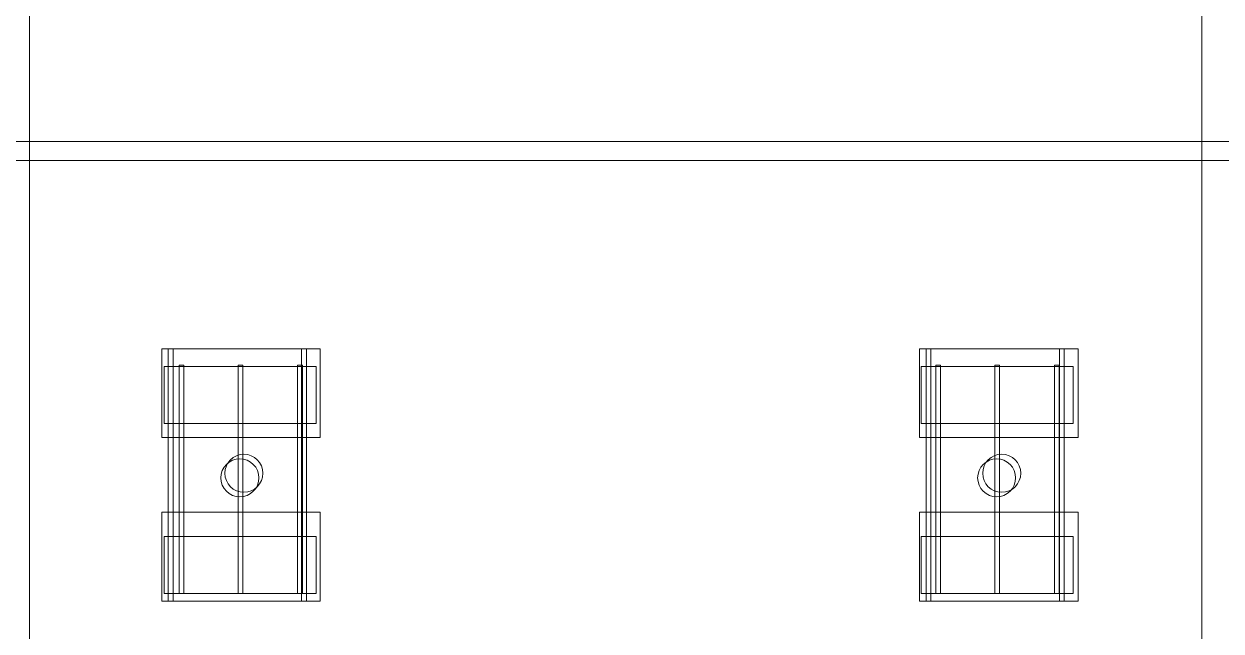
# Model space of a CAD drawing. Header units: inches. Extents: x -10671 to 1761, y -674 to 7170.
# Drawn here: x -1043.7 to -665.8, y 1485.8 to 1677.3 of the extents above; entities that cross this region are included whole.
import ezdxf

# ---------------------------------------------------------------- set-up
doc = ezdxf.new("R2010")
doc.units = ezdxf.units.IN
doc.header["$LTSCALE"] = 19.2
doc.header["$MEASUREMENT"] = 0
doc.layers.add('PDF', color=6, linetype='Continuous', lineweight=5, true_color=0xff00ff)
doc.layers.add('Venue-Rigging Steel-High', color=7, linetype='Continuous', lineweight=5, true_color=0x800000)
doc.layers.add('Venue-Ceiling-Lights', color=7, linetype='Continuous', lineweight=5)
doc.layers.add('Venue-Ceiling-Lights Circuits', color=7, linetype='Continuous', lineweight=5)

# ---------------------------------------------------------------- blocks, each defined once
blk = doc.blocks.new('Group-2309-1')
at = {"layer": 'PDF'}
for points, invisible_edges in [([(-980.56, 1537.44, 398), (-978.91, 1539.1, 398), (-974.4, 1539.99, 398), (-980.56, 1537.44, 398)], 15), ([(-980.56, 1537.44, 398), (-974.4, 1539.99, 398), (-970.59, 1537.44, 398), (-980.56, 1537.44, 398)], 15), ([(-976.75, 1539.99, 388), (-978.91, 1539.1, 388), (-980.56, 1537.44, 388), (-976.75, 1539.99, 388)], 15), ([(-972.24, 1539.1, 388), (-976.75, 1539.99, 388), (-980.56, 1537.44, 388), (-972.24, 1539.1, 388)], 15), ([(-980.56, 1537.44, 398), (-979.82, 1538.35, 398), (-978.91, 1539.1, 398), (-980.56, 1537.44, 398)], 12), ([(-978.91, 1539.1, 388), (-979.82, 1538.35, 388), (-980.56, 1537.44, 388), (-978.91, 1539.1, 388)], 12), ([(-980.56, 1530.77, 388), (-970.59, 1530.77, 388), (-972.24, 1539.1, 388), (-980.56, 1530.77, 388)], 15), ([(-980.56, 1530.77, 388), (-972.24, 1539.1, 388), (-980.56, 1537.44, 388), (-980.56, 1530.77, 388)], 15), ([(-978.91, 1539.1, 398), (-977.87, 1539.65, 398), (-976.75, 1539.99, 398), (-978.91, 1539.1, 398)], 12), ([(-978.91, 1539.1, 398), (-976.75, 1539.99, 398), (-974.4, 1539.99, 398), (-978.91, 1539.1, 398)], 15), ([(-976.75, 1539.99, 388), (-977.87, 1539.65, 388), (-978.91, 1539.1, 388), (-976.75, 1539.99, 388)], 12), ([(-976.75, 1539.99, 398), (-975.58, 1540.11, 398), (-974.4, 1539.99, 398), (-976.75, 1539.99, 398)], 12), ([(-974.4, 1539.99, 388), (-975.58, 1540.11, 388), (-976.75, 1539.99, 388), (-974.4, 1539.99, 388)], 12), ([(-972.24, 1539.1, 388), (-974.4, 1539.99, 388), (-976.75, 1539.99, 388), (-972.24, 1539.1, 388)], 15), ([(-974.4, 1539.99, 398), (-973.28, 1539.65, 398), (-972.24, 1539.1, 398), (-974.4, 1539.99, 398)], 12), ([(-974.4, 1539.99, 398), (-972.24, 1539.1, 398), (-970.59, 1537.44, 398), (-974.4, 1539.99, 398)], 15), ([(-972.24, 1539.1, 388), (-973.28, 1539.65, 388), (-974.4, 1539.99, 388), (-972.24, 1539.1, 388)], 12), ([(-972.24, 1539.1, 398), (-971.33, 1538.35, 398), (-970.59, 1537.44, 398), (-972.24, 1539.1, 398)], 12), ([(-970.59, 1537.44, 388), (-971.33, 1538.35, 388), (-972.24, 1539.1, 388), (-970.59, 1537.44, 388)], 12), ([(-969.69, 1535.28, 388), (-970.59, 1537.44, 388), (-972.24, 1539.1, 388), (-969.69, 1535.28, 388)], 15), ([(-970.59, 1530.77, 388), (-969.69, 1535.28, 388), (-972.24, 1539.1, 388), (-970.59, 1530.77, 388)], 15), ([(-981.46, 1532.94, 398), (-981.58, 1534.11, 398), (-981.46, 1535.28, 398), (-981.46, 1532.94, 398)], 12), ([(-981.46, 1535.28, 388), (-981.58, 1534.11, 388), (-981.46, 1532.94, 388), (-981.46, 1535.28, 388)], 12), ([(-981.46, 1535.28, 398), (-981.12, 1536.4, 398), (-980.56, 1537.44, 398), (-981.46, 1535.28, 398)], 12), ([(-981.46, 1532.94, 398), (-981.46, 1535.28, 398), (-980.56, 1537.44, 398), (-981.46, 1532.94, 398)], 15), ([(-980.56, 1530.77, 398), (-981.46, 1532.94, 398), (-980.56, 1537.44, 398), (-980.56, 1530.77, 398)], 15), ([(-980.56, 1537.44, 388), (-981.12, 1536.4, 388), (-981.46, 1535.28, 388), (-980.56, 1537.44, 388)], 12), ([(-980.56, 1537.44, 388), (-981.46, 1535.28, 388), (-980.56, 1530.77, 388), (-980.56, 1537.44, 388)], 15), ([(-981.46, 1535.28, 388), (-981.46, 1532.94, 388), (-980.56, 1530.77, 388), (-981.46, 1535.28, 388)], 15), ([(-980.56, 1537.44, 398), (-970.59, 1537.44, 398), (-972.24, 1529.12, 398), (-980.56, 1537.44, 398)], 15), ([(-980.56, 1537.44, 398), (-972.24, 1529.12, 398), (-980.56, 1530.77, 398), (-980.56, 1537.44, 398)], 15), ([(-970.59, 1537.44, 398), (-969.69, 1532.94, 398), (-972.24, 1529.12, 398), (-970.59, 1537.44, 398)], 15), ([(-970.59, 1537.44, 398), (-970.03, 1536.4, 398), (-969.69, 1535.28, 398), (-970.59, 1537.44, 398)], 12), ([(-970.59, 1537.44, 398), (-969.69, 1535.28, 398), (-969.69, 1532.94, 398), (-970.59, 1537.44, 398)], 15), ([(-969.69, 1535.28, 388), (-970.03, 1536.4, 388), (-970.59, 1537.44, 388), (-969.69, 1535.28, 388)], 12), ([(-970.59, 1530.77, 388), (-969.69, 1532.94, 388), (-969.69, 1535.28, 388), (-970.59, 1530.77, 388)], 15), ([(-969.69, 1535.28, 398), (-969.58, 1534.11, 398), (-969.69, 1532.94, 398), (-969.69, 1535.28, 398)], 12), ([(-969.69, 1532.94, 388), (-969.58, 1534.11, 388), (-969.69, 1535.28, 388), (-969.69, 1532.94, 388)], 12), ([(-980.56, 1530.77, 398), (-981.12, 1531.81, 398), (-981.46, 1532.94, 398), (-980.56, 1530.77, 398)], 12), ([(-981.46, 1532.94, 388), (-981.12, 1531.81, 388), (-980.56, 1530.77, 388), (-981.46, 1532.94, 388)], 12), ([(-978.91, 1529.12, 398), (-979.82, 1529.86, 398), (-980.56, 1530.77, 398), (-978.91, 1529.12, 398)], 12), ([(-976.75, 1528.22, 398), (-978.91, 1529.12, 398), (-980.56, 1530.77, 398), (-976.75, 1528.22, 398)], 15), ([(-972.24, 1529.12, 398), (-976.75, 1528.22, 398), (-980.56, 1530.77, 398), (-972.24, 1529.12, 398)], 15), ([(-980.56, 1530.77, 388), (-979.82, 1529.86, 388), (-978.91, 1529.12, 388), (-980.56, 1530.77, 388)], 12), ([(-980.56, 1530.77, 388), (-978.91, 1529.12, 388), (-974.4, 1528.22, 388), (-980.56, 1530.77, 388)], 15), ([(-980.56, 1530.77, 388), (-974.4, 1528.22, 388), (-970.59, 1530.77, 388), (-980.56, 1530.77, 388)], 15), ([(-974.4, 1528.22, 388), (-972.24, 1529.12, 388), (-970.59, 1530.77, 388), (-974.4, 1528.22, 388)], 15), ([(-969.69, 1532.94, 398), (-970.59, 1530.77, 398), (-972.24, 1529.12, 398), (-969.69, 1532.94, 398)], 15), ([(-970.59, 1530.77, 398), (-971.33, 1529.86, 398), (-972.24, 1529.12, 398), (-970.59, 1530.77, 398)], 12), ([(-972.24, 1529.12, 388), (-971.33, 1529.86, 388), (-970.59, 1530.77, 388), (-972.24, 1529.12, 388)], 12), ([(-969.69, 1532.94, 398), (-970.03, 1531.81, 398), (-970.59, 1530.77, 398), (-969.69, 1532.94, 398)], 12), ([(-970.59, 1530.77, 388), (-970.03, 1531.81, 388), (-969.69, 1532.94, 388), (-970.59, 1530.77, 388)], 12), ([(-976.75, 1528.22, 398), (-977.87, 1528.56, 398), (-978.91, 1529.12, 398), (-976.75, 1528.22, 398)], 12), ([(-978.91, 1529.12, 388), (-977.87, 1528.56, 388), (-976.75, 1528.22, 388), (-978.91, 1529.12, 388)], 12), ([(-978.91, 1529.12, 388), (-976.75, 1528.22, 388), (-974.4, 1528.22, 388), (-978.91, 1529.12, 388)], 15), ([(-972.24, 1529.12, 398), (-974.4, 1528.22, 398), (-976.75, 1528.22, 398), (-972.24, 1529.12, 398)], 15), ([(-974.4, 1528.22, 398), (-975.58, 1528.11, 398), (-976.75, 1528.22, 398), (-974.4, 1528.22, 398)], 12), ([(-976.75, 1528.22, 388), (-975.58, 1528.11, 388), (-974.4, 1528.22, 388), (-976.75, 1528.22, 388)], 12), ([(-972.24, 1529.12, 398), (-973.28, 1528.56, 398), (-974.4, 1528.22, 398), (-972.24, 1529.12, 398)], 12), ([(-974.4, 1528.22, 388), (-973.28, 1528.56, 388), (-972.24, 1529.12, 388), (-974.4, 1528.22, 388)], 12)]:
    blk.add_3dface(points, dxfattribs=dict(at, invisible_edges=invisible_edges))
for points in [[(-980.56, 1537.44, 388), (-980.56, 1537.44, 398), (-979.82, 1538.35, 398), (-979.82, 1538.35, 388)], [(-979.82, 1538.35, 388), (-979.82, 1538.35, 398), (-978.91, 1539.1, 398), (-978.91, 1539.1, 388)], [(-978.91, 1539.1, 388), (-978.91, 1539.1, 398), (-977.87, 1539.65, 398), (-977.87, 1539.65, 388)], [(-977.87, 1539.65, 388), (-977.87, 1539.65, 398), (-976.75, 1539.99, 398), (-976.75, 1539.99, 388)], [(-976.75, 1539.99, 388), (-976.75, 1539.99, 398), (-975.58, 1540.11, 398), (-975.58, 1540.11, 388)], [(-975.58, 1540.11, 388), (-975.58, 1540.11, 398), (-974.4, 1539.99, 398), (-974.4, 1539.99, 388)], [(-974.4, 1539.99, 388), (-974.4, 1539.99, 398), (-973.28, 1539.65, 398), (-973.28, 1539.65, 388)], [(-973.28, 1539.65, 388), (-973.28, 1539.65, 398), (-972.24, 1539.1, 398), (-972.24, 1539.1, 388)], [(-972.24, 1539.1, 388), (-972.24, 1539.1, 398), (-971.33, 1538.35, 398), (-971.33, 1538.35, 388)], [(-971.33, 1538.35, 388), (-971.33, 1538.35, 398), (-970.59, 1537.44, 398), (-970.59, 1537.44, 388)], [(-981.58, 1534.11, 388), (-981.58, 1534.11, 398), (-981.46, 1535.28, 398), (-981.46, 1535.28, 388)], [(-981.46, 1535.28, 388), (-981.46, 1535.28, 398), (-981.12, 1536.4, 398), (-981.12, 1536.4, 388)], [(-981.12, 1536.4, 388), (-981.12, 1536.4, 398), (-980.56, 1537.44, 398), (-980.56, 1537.44, 388)], [(-970.59, 1537.44, 388), (-970.59, 1537.44, 398), (-970.03, 1536.4, 398), (-970.03, 1536.4, 388)], [(-970.03, 1536.4, 388), (-970.03, 1536.4, 398), (-969.69, 1535.28, 398), (-969.69, 1535.28, 388)], [(-969.69, 1535.28, 388), (-969.69, 1535.28, 398), (-969.58, 1534.11, 398), (-969.58, 1534.11, 388)], [(-981.46, 1532.94, 388), (-981.46, 1532.94, 398), (-981.58, 1534.11, 398), (-981.58, 1534.11, 388)], [(-981.12, 1531.81, 388), (-981.12, 1531.81, 398), (-981.46, 1532.94, 398), (-981.46, 1532.94, 388)], [(-980.56, 1530.77, 388), (-980.56, 1530.77, 398), (-981.12, 1531.81, 398), (-981.12, 1531.81, 388)], [(-979.82, 1529.86, 388), (-979.82, 1529.86, 398), (-980.56, 1530.77, 398), (-980.56, 1530.77, 388)], [(-970.59, 1530.77, 388), (-970.59, 1530.77, 398), (-971.33, 1529.86, 398), (-971.33, 1529.86, 388)], [(-970.03, 1531.81, 388), (-970.03, 1531.81, 398), (-970.59, 1530.77, 398), (-970.59, 1530.77, 388)], [(-969.69, 1532.94, 388), (-969.69, 1532.94, 398), (-970.03, 1531.81, 398), (-970.03, 1531.81, 388)], [(-969.58, 1534.11, 388), (-969.58, 1534.11, 398), (-969.69, 1532.94, 398), (-969.69, 1532.94, 388)], [(-978.91, 1529.12, 388), (-978.91, 1529.12, 398), (-979.82, 1529.86, 398), (-979.82, 1529.86, 388)], [(-977.87, 1528.56, 388), (-977.87, 1528.56, 398), (-978.91, 1529.12, 398), (-978.91, 1529.12, 388)], [(-976.75, 1528.22, 388), (-976.75, 1528.22, 398), (-977.87, 1528.56, 398), (-977.87, 1528.56, 388)], [(-975.58, 1528.11, 388), (-975.58, 1528.11, 398), (-976.75, 1528.22, 398), (-976.75, 1528.22, 388)], [(-974.4, 1528.22, 388), (-974.4, 1528.22, 398), (-975.58, 1528.11, 398), (-975.58, 1528.11, 388)], [(-973.28, 1528.56, 388), (-973.28, 1528.56, 398), (-974.4, 1528.22, 398), (-974.4, 1528.22, 388)], [(-972.24, 1529.12, 388), (-972.24, 1529.12, 398), (-973.28, 1528.56, 398), (-973.28, 1528.56, 388)], [(-971.33, 1529.86, 388), (-971.33, 1529.86, 398), (-972.24, 1529.12, 398), (-972.24, 1529.12, 388)]]:
    blk.add_3dface(points, dxfattribs=at)
blk = doc.blocks.new('Group-2310-1')
at = {"layer": 'PDF'}
for points in [[(-999.45, 1569.21, 393.91), (-999.45, 1569.21, 397.91), (-951.45, 1569.21, 397.91), (-951.45, 1569.21, 393.91)], [(-999.45, 1551.21, 393.91), (-999.45, 1551.21, 397.91), (-999.45, 1569.21, 397.91), (-999.45, 1569.21, 393.91)], [(-951.45, 1569.21, 397.91), (-999.45, 1569.21, 397.91), (-999.45, 1551.21, 397.91), (-951.45, 1551.21, 397.91)], [(-951.45, 1551.21, 393.91), (-999.45, 1551.21, 393.91), (-999.45, 1569.21, 393.91), (-951.45, 1569.21, 393.91)], [(-951.45, 1569.21, 393.91), (-951.45, 1569.21, 397.91), (-951.45, 1551.21, 397.91), (-951.45, 1551.21, 393.91)], [(-951.45, 1551.21, 393.91), (-951.45, 1551.21, 397.91), (-999.45, 1551.21, 397.91), (-999.45, 1551.21, 393.91)]]:
    blk.add_3dface(points, dxfattribs=at)
blk = doc.blocks.new('Group-2311-1')
at = {"layer": 'PDF'}
for points in [[(-957.35, 1569.6, 397.97), (-957.35, 1569.6, 398.97), (-955.85, 1569.6, 398.97), (-955.85, 1569.6, 397.97)], [(-957.35, 1497.6, 397.97), (-957.35, 1497.6, 398.97), (-957.35, 1569.6, 398.97), (-957.35, 1569.6, 397.97)], [(-955.85, 1569.6, 398.97), (-957.35, 1569.6, 398.97), (-957.35, 1497.6, 398.97), (-955.85, 1497.6, 398.97)], [(-955.85, 1497.6, 397.97), (-957.35, 1497.6, 397.97), (-957.35, 1569.6, 397.97), (-955.85, 1569.6, 397.97)], [(-955.85, 1569.6, 397.97), (-955.85, 1569.6, 398.97), (-955.85, 1497.6, 398.97), (-955.85, 1497.6, 397.97)], [(-955.85, 1497.6, 397.97), (-955.85, 1497.6, 398.97), (-957.35, 1497.6, 398.97), (-957.35, 1497.6, 397.97)]]:
    blk.add_3dface(points, dxfattribs=at)
blk = doc.blocks.new('Group-2312-1')
at = {"layer": 'PDF'}
for points in [[(-976.16, 1569.6, 397.97), (-976.16, 1569.6, 398.97), (-974.66, 1569.6, 398.97), (-974.66, 1569.6, 397.97)], [(-976.16, 1497.6, 397.97), (-976.16, 1497.6, 398.97), (-976.16, 1569.6, 398.97), (-976.16, 1569.6, 397.97)], [(-974.66, 1569.6, 398.97), (-976.16, 1569.6, 398.97), (-976.16, 1497.6, 398.97), (-974.66, 1497.6, 398.97)], [(-974.66, 1497.6, 397.97), (-976.16, 1497.6, 397.97), (-976.16, 1569.6, 397.97), (-974.66, 1569.6, 397.97)], [(-974.66, 1569.6, 397.97), (-974.66, 1569.6, 398.97), (-974.66, 1497.6, 398.97), (-974.66, 1497.6, 397.97)], [(-974.66, 1497.6, 397.97), (-974.66, 1497.6, 398.97), (-976.16, 1497.6, 398.97), (-976.16, 1497.6, 397.97)]]:
    blk.add_3dface(points, dxfattribs=at)
blk = doc.blocks.new('Group-2313-1')
at = {"layer": 'PDF'}
for points in [[(-994.76, 1569.6, 397.97), (-994.76, 1569.6, 398.97), (-993.26, 1569.6, 398.97), (-993.26, 1569.6, 397.97)], [(-994.76, 1497.6, 397.97), (-994.76, 1497.6, 398.97), (-994.76, 1569.6, 398.97), (-994.76, 1569.6, 397.97)], [(-993.26, 1569.6, 398.97), (-994.76, 1569.6, 398.97), (-994.76, 1497.6, 398.97), (-993.26, 1497.6, 398.97)], [(-993.26, 1497.6, 397.97), (-994.76, 1497.6, 397.97), (-994.76, 1569.6, 397.97), (-993.26, 1569.6, 397.97)], [(-993.26, 1569.6, 397.97), (-993.26, 1569.6, 398.97), (-993.26, 1497.6, 398.97), (-993.26, 1497.6, 397.97)], [(-993.26, 1497.6, 397.97), (-993.26, 1497.6, 398.97), (-994.76, 1497.6, 398.97), (-994.76, 1497.6, 397.97)]]:
    blk.add_3dface(points, dxfattribs=at)
blk = doc.blocks.new('Group-2314-1')
at = {"layer": 'PDF'}
for points in [[(-999.45, 1515.58, 393.91), (-999.45, 1515.58, 397.91), (-951.45, 1515.58, 397.91), (-951.45, 1515.58, 393.91)], [(-999.45, 1497.58, 393.91), (-999.45, 1497.58, 397.91), (-999.45, 1515.58, 397.91), (-999.45, 1515.58, 393.91)], [(-951.45, 1515.58, 397.91), (-999.45, 1515.58, 397.91), (-999.45, 1497.58, 397.91), (-951.45, 1497.58, 397.91)], [(-951.45, 1497.58, 393.91), (-999.45, 1497.58, 393.91), (-999.45, 1515.58, 393.91), (-951.45, 1515.58, 393.91)], [(-951.45, 1515.58, 393.91), (-951.45, 1515.58, 397.91), (-951.45, 1497.58, 397.91), (-951.45, 1497.58, 393.91)], [(-951.45, 1497.58, 393.91), (-951.45, 1497.58, 397.91), (-999.45, 1497.58, 397.91), (-999.45, 1497.58, 393.91)]]:
    blk.add_3dface(points, dxfattribs=at)
blk = doc.blocks.new('Group-2315-1')
at = {"layer": 'PDF'}
for name in ['Group-2310-1', 'Group-2313-1', 'Group-2312-1', 'Group-2311-1', 'Group-2309-1', 'Group-2314-1']:
    blk.add_blockref(name, (0, 0), dxfattribs=at)
blk = doc.blocks.new('Group-2375-1')
at = {"layer": 'PDF'}
for points, invisible_edges in [([(-741.67, 1537.44, 398), (-738.98, 1539.65, 398), (-735.51, 1539.99, 398), (-741.67, 1537.44, 398)], 15), ([(-741.67, 1530.77, 398), (-741.67, 1537.44, 398), (-735.51, 1539.99, 398), (-741.67, 1530.77, 398)], 15), ([(-735.51, 1539.99, 398), (-730.8, 1532.94, 398), (-741.67, 1530.77, 398), (-735.51, 1539.99, 398)], 15), ([(-737.85, 1539.99, 388), (-738.98, 1539.65, 388), (-741.67, 1537.44, 388), (-737.85, 1539.99, 388)], 14), ([(-734.38, 1539.65, 388), (-737.85, 1539.99, 388), (-741.67, 1537.44, 388), (-734.38, 1539.65, 388)], 15), ([(-741.67, 1537.44, 398), (-740.92, 1538.35, 398), (-738.98, 1539.65, 398), (-741.67, 1537.44, 398)], 14), ([(-738.98, 1539.65, 388), (-740.92, 1538.35, 388), (-741.67, 1537.44, 388), (-738.98, 1539.65, 388)], 13), ([(-730.8, 1535.28, 388), (-734.38, 1539.65, 388), (-741.67, 1537.44, 388), (-730.8, 1535.28, 388)], 15), ([(-740.92, 1538.35, 398), (-740.01, 1539.1, 398), (-738.98, 1539.65, 398), (-740.92, 1538.35, 398)], 12), ([(-738.98, 1539.65, 388), (-740.01, 1539.1, 388), (-740.92, 1538.35, 388), (-738.98, 1539.65, 388)], 12), ([(-738.98, 1539.65, 398), (-737.85, 1539.99, 398), (-735.51, 1539.99, 398), (-738.98, 1539.65, 398)], 14), ([(-737.85, 1539.99, 398), (-736.68, 1540.11, 398), (-735.51, 1539.99, 398), (-737.85, 1539.99, 398)], 12), ([(-735.51, 1539.99, 388), (-736.68, 1540.11, 388), (-737.85, 1539.99, 388), (-735.51, 1539.99, 388)], 12), ([(-734.38, 1539.65, 388), (-735.51, 1539.99, 388), (-737.85, 1539.99, 388), (-734.38, 1539.65, 388)], 14), ([(-735.51, 1539.99, 398), (-734.38, 1539.65, 398), (-731.69, 1537.44, 398), (-735.51, 1539.99, 398)], 14), ([(-735.51, 1539.99, 398), (-731.69, 1537.44, 398), (-730.8, 1532.94, 398), (-735.51, 1539.99, 398)], 15), ([(-734.38, 1539.65, 398), (-733.35, 1539.1, 398), (-732.44, 1538.35, 398), (-734.38, 1539.65, 398)], 12), ([(-734.38, 1539.65, 398), (-732.44, 1538.35, 398), (-731.69, 1537.44, 398), (-734.38, 1539.65, 398)], 13), ([(-732.44, 1538.35, 388), (-733.35, 1539.1, 388), (-734.38, 1539.65, 388), (-732.44, 1538.35, 388)], 12), ([(-731.69, 1537.44, 388), (-732.44, 1538.35, 388), (-734.38, 1539.65, 388), (-731.69, 1537.44, 388)], 14), ([(-730.8, 1535.28, 388), (-731.69, 1537.44, 388), (-734.38, 1539.65, 388), (-730.8, 1535.28, 388)], 15), ([(-742.56, 1532.94, 398), (-742.68, 1534.11, 398), (-742.56, 1535.28, 398), (-742.56, 1532.94, 398)], 12), ([(-742.56, 1535.28, 388), (-742.68, 1534.11, 388), (-742.56, 1532.94, 388), (-742.56, 1535.28, 388)], 12), ([(-742.56, 1535.28, 398), (-742.22, 1536.4, 398), (-741.67, 1537.44, 398), (-742.56, 1535.28, 398)], 12), ([(-742.56, 1532.94, 398), (-742.56, 1535.28, 398), (-741.67, 1537.44, 398), (-742.56, 1532.94, 398)], 15), ([(-741.67, 1530.77, 398), (-742.56, 1532.94, 398), (-741.67, 1537.44, 398), (-741.67, 1530.77, 398)], 15), ([(-741.67, 1537.44, 388), (-742.22, 1536.4, 388), (-742.56, 1535.28, 388), (-741.67, 1537.44, 388)], 12), ([(-741.67, 1537.44, 388), (-742.56, 1535.28, 388), (-741.67, 1530.77, 388), (-741.67, 1537.44, 388)], 15), ([(-742.56, 1535.28, 388), (-742.56, 1532.94, 388), (-741.67, 1530.77, 388), (-742.56, 1535.28, 388)], 15), ([(-741.67, 1537.44, 388), (-741.67, 1530.77, 388), (-735.51, 1528.22, 388), (-741.67, 1537.44, 388)], 15), ([(-735.51, 1528.22, 388), (-730.8, 1535.28, 388), (-741.67, 1537.44, 388), (-735.51, 1528.22, 388)], 15), ([(-735.51, 1528.22, 388), (-731.69, 1530.77, 388), (-730.8, 1535.28, 388), (-735.51, 1528.22, 388)], 15), ([(-731.69, 1537.44, 398), (-731.14, 1536.4, 398), (-730.8, 1535.28, 398), (-731.69, 1537.44, 398)], 12), ([(-731.69, 1537.44, 398), (-730.8, 1535.28, 398), (-730.8, 1532.94, 398), (-731.69, 1537.44, 398)], 15), ([(-730.8, 1535.28, 388), (-731.14, 1536.4, 388), (-731.69, 1537.44, 388), (-730.8, 1535.28, 388)], 12), ([(-731.69, 1530.77, 388), (-730.8, 1532.94, 388), (-730.8, 1535.28, 388), (-731.69, 1530.77, 388)], 15), ([(-730.8, 1535.28, 398), (-730.68, 1534.11, 398), (-730.8, 1532.94, 398), (-730.8, 1535.28, 398)], 12), ([(-730.8, 1532.94, 388), (-730.68, 1534.11, 388), (-730.8, 1535.28, 388), (-730.8, 1532.94, 388)], 12), ([(-741.67, 1530.77, 398), (-742.22, 1531.81, 398), (-742.56, 1532.94, 398), (-741.67, 1530.77, 398)], 12), ([(-742.56, 1532.94, 388), (-742.22, 1531.81, 388), (-741.67, 1530.77, 388), (-742.56, 1532.94, 388)], 12), ([(-730.8, 1532.94, 398), (-734.38, 1528.56, 398), (-741.67, 1530.77, 398), (-730.8, 1532.94, 398)], 15), ([(-738.98, 1528.56, 398), (-740.92, 1529.86, 398), (-741.67, 1530.77, 398), (-738.98, 1528.56, 398)], 13), ([(-737.85, 1528.22, 398), (-738.98, 1528.56, 398), (-741.67, 1530.77, 398), (-737.85, 1528.22, 398)], 14), ([(-734.38, 1528.56, 398), (-737.85, 1528.22, 398), (-741.67, 1530.77, 398), (-734.38, 1528.56, 398)], 15), ([(-741.67, 1530.77, 388), (-740.92, 1529.86, 388), (-738.98, 1528.56, 388), (-741.67, 1530.77, 388)], 14), ([(-741.67, 1530.77, 388), (-738.98, 1528.56, 388), (-735.51, 1528.22, 388), (-741.67, 1530.77, 388)], 15), ([(-735.51, 1528.22, 388), (-734.38, 1528.56, 388), (-731.69, 1530.77, 388), (-735.51, 1528.22, 388)], 14), ([(-730.8, 1532.94, 398), (-731.69, 1530.77, 398), (-734.38, 1528.56, 398), (-730.8, 1532.94, 398)], 15), ([(-731.69, 1530.77, 398), (-732.44, 1529.86, 398), (-734.38, 1528.56, 398), (-731.69, 1530.77, 398)], 14), ([(-734.38, 1528.56, 388), (-732.44, 1529.86, 388), (-731.69, 1530.77, 388), (-734.38, 1528.56, 388)], 13), ([(-730.8, 1532.94, 398), (-731.14, 1531.81, 398), (-731.69, 1530.77, 398), (-730.8, 1532.94, 398)], 12), ([(-731.69, 1530.77, 388), (-731.14, 1531.81, 388), (-730.8, 1532.94, 388), (-731.69, 1530.77, 388)], 12), ([(-738.98, 1528.56, 398), (-740.01, 1529.12, 398), (-740.92, 1529.86, 398), (-738.98, 1528.56, 398)], 12), ([(-740.92, 1529.86, 388), (-740.01, 1529.12, 388), (-738.98, 1528.56, 388), (-740.92, 1529.86, 388)], 12), ([(-738.98, 1528.56, 388), (-737.85, 1528.22, 388), (-735.51, 1528.22, 388), (-738.98, 1528.56, 388)], 14), ([(-734.38, 1528.56, 398), (-735.51, 1528.22, 398), (-737.85, 1528.22, 398), (-734.38, 1528.56, 398)], 14), ([(-735.51, 1528.22, 398), (-736.68, 1528.11, 398), (-737.85, 1528.22, 398), (-735.51, 1528.22, 398)], 12), ([(-737.85, 1528.22, 388), (-736.68, 1528.11, 388), (-735.51, 1528.22, 388), (-737.85, 1528.22, 388)], 12), ([(-732.44, 1529.86, 398), (-733.35, 1529.12, 398), (-734.38, 1528.56, 398), (-732.44, 1529.86, 398)], 12), ([(-734.38, 1528.56, 388), (-733.35, 1529.12, 388), (-732.44, 1529.86, 388), (-734.38, 1528.56, 388)], 12)]:
    blk.add_3dface(points, dxfattribs=dict(at, invisible_edges=invisible_edges))
for points in [[(-741.67, 1537.44, 388), (-741.67, 1537.44, 398), (-740.92, 1538.35, 398), (-740.92, 1538.35, 388)], [(-740.92, 1538.35, 388), (-740.92, 1538.35, 398), (-740.01, 1539.1, 398), (-740.01, 1539.1, 388)], [(-740.01, 1539.1, 388), (-740.01, 1539.1, 398), (-738.98, 1539.65, 398), (-738.98, 1539.65, 388)], [(-738.98, 1539.65, 388), (-738.98, 1539.65, 398), (-737.85, 1539.99, 398), (-737.85, 1539.99, 388)], [(-737.85, 1539.99, 388), (-737.85, 1539.99, 398), (-736.68, 1540.11, 398), (-736.68, 1540.11, 388)], [(-736.68, 1540.11, 388), (-736.68, 1540.11, 398), (-735.51, 1539.99, 398), (-735.51, 1539.99, 388)], [(-735.51, 1539.99, 388), (-735.51, 1539.99, 398), (-734.38, 1539.65, 398), (-734.38, 1539.65, 388)], [(-734.38, 1539.65, 388), (-734.38, 1539.65, 398), (-733.35, 1539.1, 398), (-733.35, 1539.1, 388)], [(-733.35, 1539.1, 388), (-733.35, 1539.1, 398), (-732.44, 1538.35, 398), (-732.44, 1538.35, 388)], [(-732.44, 1538.35, 388), (-732.44, 1538.35, 398), (-731.69, 1537.44, 398), (-731.69, 1537.44, 388)], [(-742.68, 1534.11, 388), (-742.68, 1534.11, 398), (-742.56, 1535.28, 398), (-742.56, 1535.28, 388)], [(-742.56, 1535.28, 388), (-742.56, 1535.28, 398), (-742.22, 1536.4, 398), (-742.22, 1536.4, 388)], [(-742.22, 1536.4, 388), (-742.22, 1536.4, 398), (-741.67, 1537.44, 398), (-741.67, 1537.44, 388)], [(-731.69, 1537.44, 388), (-731.69, 1537.44, 398), (-731.14, 1536.4, 398), (-731.14, 1536.4, 388)], [(-731.14, 1536.4, 388), (-731.14, 1536.4, 398), (-730.8, 1535.28, 398), (-730.8, 1535.28, 388)], [(-730.8, 1535.28, 388), (-730.8, 1535.28, 398), (-730.68, 1534.11, 398), (-730.68, 1534.11, 388)], [(-742.56, 1532.94, 388), (-742.56, 1532.94, 398), (-742.68, 1534.11, 398), (-742.68, 1534.11, 388)], [(-742.22, 1531.81, 388), (-742.22, 1531.81, 398), (-742.56, 1532.94, 398), (-742.56, 1532.94, 388)], [(-741.67, 1530.77, 388), (-741.67, 1530.77, 398), (-742.22, 1531.81, 398), (-742.22, 1531.81, 388)], [(-740.92, 1529.86, 388), (-740.92, 1529.86, 398), (-741.67, 1530.77, 398), (-741.67, 1530.77, 388)], [(-731.69, 1530.77, 388), (-731.69, 1530.77, 398), (-732.44, 1529.86, 398), (-732.44, 1529.86, 388)], [(-731.14, 1531.81, 388), (-731.14, 1531.81, 398), (-731.69, 1530.77, 398), (-731.69, 1530.77, 388)], [(-730.8, 1532.94, 388), (-730.8, 1532.94, 398), (-731.14, 1531.81, 398), (-731.14, 1531.81, 388)], [(-730.68, 1534.11, 388), (-730.68, 1534.11, 398), (-730.8, 1532.94, 398), (-730.8, 1532.94, 388)], [(-740.01, 1529.12, 388), (-740.01, 1529.12, 398), (-740.92, 1529.86, 398), (-740.92, 1529.86, 388)], [(-738.98, 1528.56, 388), (-738.98, 1528.56, 398), (-740.01, 1529.12, 398), (-740.01, 1529.12, 388)], [(-737.85, 1528.22, 388), (-737.85, 1528.22, 398), (-738.98, 1528.56, 398), (-738.98, 1528.56, 388)], [(-736.68, 1528.11, 388), (-736.68, 1528.11, 398), (-737.85, 1528.22, 398), (-737.85, 1528.22, 388)], [(-735.51, 1528.22, 388), (-735.51, 1528.22, 398), (-736.68, 1528.11, 398), (-736.68, 1528.11, 388)], [(-734.38, 1528.56, 388), (-734.38, 1528.56, 398), (-735.51, 1528.22, 398), (-735.51, 1528.22, 388)], [(-733.35, 1529.12, 388), (-733.35, 1529.12, 398), (-734.38, 1528.56, 398), (-734.38, 1528.56, 388)], [(-732.44, 1529.86, 388), (-732.44, 1529.86, 398), (-733.35, 1529.12, 398), (-733.35, 1529.12, 388)]]:
    blk.add_3dface(points, dxfattribs=at)
blk = doc.blocks.new('Group-2376-1')
at = {"layer": 'PDF'}
for points in [[(-760.55, 1569.21, 393.91), (-760.55, 1569.21, 397.91), (-712.55, 1569.21, 397.91), (-712.55, 1569.21, 393.91)], [(-760.55, 1551.21, 393.91), (-760.55, 1551.21, 397.91), (-760.55, 1569.21, 397.91), (-760.55, 1569.21, 393.91)], [(-712.55, 1569.21, 397.91), (-760.55, 1569.21, 397.91), (-760.55, 1551.21, 397.91), (-712.55, 1551.21, 397.91)], [(-712.55, 1551.21, 393.91), (-760.55, 1551.21, 393.91), (-760.55, 1569.21, 393.91), (-712.55, 1569.21, 393.91)], [(-712.55, 1569.21, 393.91), (-712.55, 1569.21, 397.91), (-712.55, 1551.21, 397.91), (-712.55, 1551.21, 393.91)], [(-712.55, 1551.21, 393.91), (-712.55, 1551.21, 397.91), (-760.55, 1551.21, 397.91), (-760.55, 1551.21, 393.91)]]:
    blk.add_3dface(points, dxfattribs=at)
blk = doc.blocks.new('Group-2377-1')
at = {"layer": 'PDF'}
for points in [[(-718.45, 1569.6, 397.97), (-718.45, 1569.6, 398.97), (-716.95, 1569.6, 398.97), (-716.95, 1569.6, 397.97)], [(-718.45, 1497.6, 397.97), (-718.45, 1497.6, 398.97), (-718.45, 1569.6, 398.97), (-718.45, 1569.6, 397.97)], [(-716.95, 1569.6, 398.97), (-718.45, 1569.6, 398.97), (-718.45, 1497.6, 398.97), (-716.95, 1497.6, 398.97)], [(-716.95, 1497.6, 397.97), (-718.45, 1497.6, 397.97), (-718.45, 1569.6, 397.97), (-716.95, 1569.6, 397.97)], [(-716.95, 1569.6, 397.97), (-716.95, 1569.6, 398.97), (-716.95, 1497.6, 398.97), (-716.95, 1497.6, 397.97)], [(-716.95, 1497.6, 397.97), (-716.95, 1497.6, 398.97), (-718.45, 1497.6, 398.97), (-718.45, 1497.6, 397.97)]]:
    blk.add_3dface(points, dxfattribs=at)
blk = doc.blocks.new('Group-2378-1')
at = {"layer": 'PDF'}
for points in [[(-737.27, 1569.6, 397.97), (-737.27, 1569.6, 398.97), (-735.77, 1569.6, 398.97), (-735.77, 1569.6, 397.97)], [(-737.27, 1497.6, 397.97), (-737.27, 1497.6, 398.97), (-737.27, 1569.6, 398.97), (-737.27, 1569.6, 397.97)], [(-735.77, 1569.6, 398.97), (-737.27, 1569.6, 398.97), (-737.27, 1497.6, 398.97), (-735.77, 1497.6, 398.97)], [(-735.77, 1497.6, 397.97), (-737.27, 1497.6, 397.97), (-737.27, 1569.6, 397.97), (-735.77, 1569.6, 397.97)], [(-735.77, 1569.6, 397.97), (-735.77, 1569.6, 398.97), (-735.77, 1497.6, 398.97), (-735.77, 1497.6, 397.97)], [(-735.77, 1497.6, 397.97), (-735.77, 1497.6, 398.97), (-737.27, 1497.6, 398.97), (-737.27, 1497.6, 397.97)]]:
    blk.add_3dface(points, dxfattribs=at)
blk = doc.blocks.new('Group-2379-1')
at = {"layer": 'PDF'}
for points in [[(-755.87, 1569.6, 397.97), (-755.87, 1569.6, 398.97), (-754.37, 1569.6, 398.97), (-754.37, 1569.6, 397.97)], [(-755.87, 1497.6, 397.97), (-755.87, 1497.6, 398.97), (-755.87, 1569.6, 398.97), (-755.87, 1569.6, 397.97)], [(-754.37, 1569.6, 398.97), (-755.87, 1569.6, 398.97), (-755.87, 1497.6, 398.97), (-754.37, 1497.6, 398.97)], [(-754.37, 1497.6, 397.97), (-755.87, 1497.6, 397.97), (-755.87, 1569.6, 397.97), (-754.37, 1569.6, 397.97)], [(-754.37, 1569.6, 397.97), (-754.37, 1569.6, 398.97), (-754.37, 1497.6, 398.97), (-754.37, 1497.6, 397.97)], [(-754.37, 1497.6, 397.97), (-754.37, 1497.6, 398.97), (-755.87, 1497.6, 398.97), (-755.87, 1497.6, 397.97)]]:
    blk.add_3dface(points, dxfattribs=at)
blk = doc.blocks.new('Group-2380-1')
at = {"layer": 'PDF'}
for points in [[(-760.55, 1515.58, 393.91), (-760.55, 1515.58, 397.91), (-712.55, 1515.58, 397.91), (-712.55, 1515.58, 393.91)], [(-760.55, 1497.58, 393.91), (-760.55, 1497.58, 397.91), (-760.55, 1515.58, 397.91), (-760.55, 1515.58, 393.91)], [(-712.55, 1515.58, 397.91), (-760.55, 1515.58, 397.91), (-760.55, 1497.58, 397.91), (-712.55, 1497.58, 397.91)], [(-712.55, 1497.58, 393.91), (-760.55, 1497.58, 393.91), (-760.55, 1515.58, 393.91), (-712.55, 1515.58, 393.91)], [(-712.55, 1515.58, 393.91), (-712.55, 1515.58, 397.91), (-712.55, 1497.58, 397.91), (-712.55, 1497.58, 393.91)], [(-712.55, 1497.58, 393.91), (-712.55, 1497.58, 397.91), (-760.55, 1497.58, 397.91), (-760.55, 1497.58, 393.91)]]:
    blk.add_3dface(points, dxfattribs=at)
blk = doc.blocks.new('Group-2381-1')
at = {"layer": 'PDF'}
for name in ['Group-2376-1', 'Group-2379-1', 'Group-2378-1', 'Group-2377-1', 'Group-2375-1', 'Group-2380-1']:
    blk.add_blockref(name, (0, 0), dxfattribs=at)
blk = doc.blocks.new('Group-2832-1')
at = {"layer": 'Venue-Ceiling-Lights', "color": 7, "linetype": 'Continuous', "lineweight": 5, "flags": 128}
for points in [[(-1000.23, 1574.84), (-950.23, 1574.84), (-950.23, 1546.84), (-1000.23, 1546.84)], [(-998.17, 1574.84), (-996.67, 1574.84), (-996.67, 1495.25), (-998.17, 1495.25)], [(-956.08, 1574.84), (-954.58, 1574.84), (-954.58, 1495.25), (-956.08, 1495.25)], [(-1000.23, 1523.25), (-950.23, 1523.25), (-950.23, 1495.25), (-1000.23, 1495.25)]]:
    blk.add_lwpolyline(points, close=True, dxfattribs=at)
at = {"layer": 'Venue-Ceiling-Lights', "color": 7, "linetype": 'Continuous', "lineweight": 5}
blk.add_circle((-974.31, 1535.55), 6, dxfattribs=at)
blk = doc.blocks.new('Group-2833-1')
at = {"layer": 'Venue-Ceiling-Lights', "color": 7, "linetype": 'Continuous', "lineweight": 5, "flags": 128}
for points in [[(-760.99, 1574.84), (-710.99, 1574.84), (-710.99, 1546.84), (-760.99, 1546.84)], [(-758.93, 1574.84), (-757.43, 1574.84), (-757.43, 1495.25), (-758.93, 1495.25)], [(-716.84, 1574.84), (-715.34, 1574.84), (-715.34, 1495.25), (-716.84, 1495.25)], [(-760.99, 1523.25), (-710.99, 1523.25), (-710.99, 1495.25), (-760.99, 1495.25)]]:
    blk.add_lwpolyline(points, close=True, dxfattribs=at)
at = {"layer": 'Venue-Ceiling-Lights', "color": 7, "linetype": 'Continuous', "lineweight": 5}
blk.add_circle((-735.07, 1535.55), 6, dxfattribs=at)

msp = doc.modelspace()

# ---------------------------------------------------------------- linework, layer by layer
at = {"layer": 'Venue-Ceiling-Lights Circuits', "color": 7, "linetype": 'Continuous', "lineweight": 5, "flags": 128}
msp.add_lwpolyline([(-1041.95, 962.8), (-1041.95, 1868.8), (-671.95, 1868.8), (-671.95, 962.8)], close=True, dxfattribs=at)
at = {"layer": 'Venue-Rigging Steel-High'}
for p, q in [((-2534.99, 1640.25), (-15.65, 1640.25)), ((-2534.99, 1634.25), (-15.65, 1634.25))]:
    msp.add_line(p, q, dxfattribs=at)

# ---------------------------------------------------------------- block references
at = {"layer": 'PDF'}
for name in ['Group-2315-1', 'Group-2381-1']:
    msp.add_blockref(name, (0, 0), dxfattribs=at)
at = {"layer": 'Venue-Ceiling-Lights', "color": 7}
for name in ['Group-2832-1', 'Group-2833-1']:
    msp.add_blockref(name, (0, 0), dxfattribs=at)

doc.saveas('drawing.dxf')
